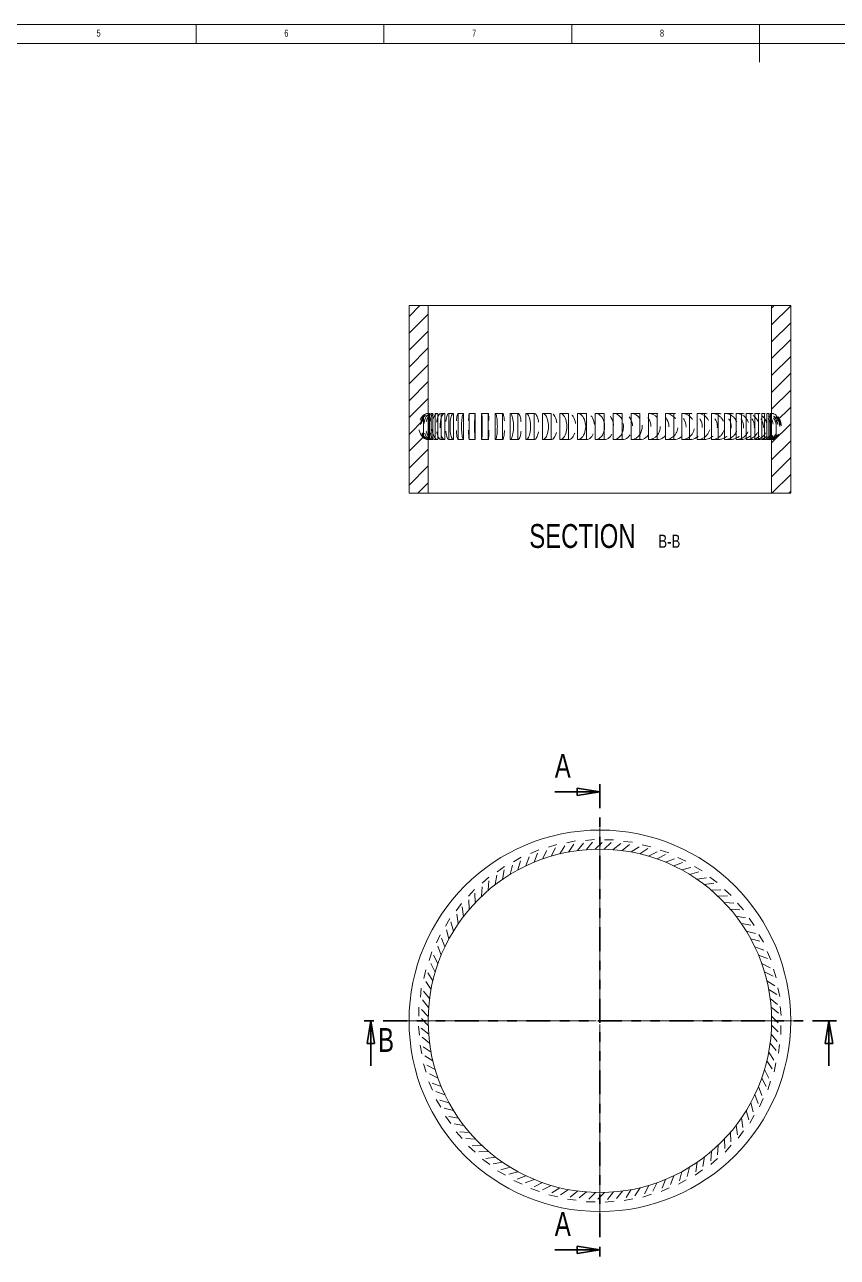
# Model space of a CAD drawing. Header units: inches. Extents: x 0.2 to 32.9, y 0.2 to 23.2.
# Drawn here: x 8.85 to 17.37, y 10.26 to 23.19 of the extents above; entities that cross this region are included whole.
import ezdxf

# ---------------------------------------------------------------- set-up
doc = ezdxf.new("R2010")
doc.units = ezdxf.units.IN
doc.header["$MEASUREMENT"] = 0
doc.linetypes.add('HIDDEN', pattern=[0.075, 0.05, -0.025])
doc.linetypes.add('PHANTOM', pattern=[0.5, 0.25, -0.05, 0.05, -0.05, 0.05, -0.05])
doc.styles.add('SLDTEXTSTYLE0', font='TXT', dxfattribs={"width": 0.75})

# ---------------------------------------------------------------- blocks, each defined once
blk = doc.blocks.new('SW_CENTERMARKSYMBOL_0')
at = {"color": 0, "linetype": 'Continuous', "lineweight": 0}
for p, q in [((0, 0.039), (0, 2.02)), ((-0.039, 0), (-2.02, 0)), ((0, 0), (-0.02, 0)), ((0, 0), (0, 0.02)), ((0, 0), (0, -0.02)), ((0, 0), (0.02, 0)), ((0.039, 0), (2.02, 0)), ((0, -0.039), (0, -2.02))]:
    blk.add_line(p, q, dxfattribs=at)
blk = doc.blocks.new('_CLOSED')
at = {"color": 0, "linetype": 'ByBlock', "lineweight": -2}
for p, q in [((-1, 0.166667), (0, 0)), ((-1, 0.166667), (-1, -0.166667)), ((0, 0), (-1, -0.166667)), ((0, 0), (-1, 0))]:
    blk.add_line(p, q, dxfattribs=at)
blk = doc.blocks.new('SW_NOTE_3')
at = {"color": 0, "linetype": 'Continuous', "lineweight": 0, "attachment_point": 2, "style": 'SLDTEXTSTYLE0'}
for s, insert, char_height in [('SECTION', (0.684, 0.322), 0.25), ('B-B', (1.595, 0.211), 0.1378)]:
    blk.add_mtext(s, dxfattribs=dict(at, insert=insert, char_height=char_height))

msp = doc.modelspace()

# ---------------------------------------------------------------- hatches: boundary and pattern name
at = {"linetype": 'Continuous', "lineweight": 0}
h = msp.add_hatch(dxfattribs=at)
h.set_pattern_fill('ANSI31', style=0)
edge = h.paths.add_edge_path(flags=0)
edge.add_line((13.082075, 20.243632), (12.882075, 20.243632))
edge.add_line((12.882075, 20.243632), (12.882075, 18.275632))
edge.add_line((12.882075, 18.275632), (13.082075, 18.275632))
edge.add_line((13.082075, 18.275632), (13.082075, 18.838832))
edge.add_spline(control_points=[(13.082075, 18.838832), (13.074114, 18.838832), (13.066052, 18.840277), (13.058547, 18.842934), (13.050052, 18.845942), (13.042032, 18.850559), (13.034951, 18.856134)], knot_values=[0.000308694, 0.000308694, 0.000308694, 0.000308694, 0.003341247, 0.003341247, 0.003341247, 0.006765353, 0.006765353, 0.006765353, 0.006765353], weights=[1, 1, 1, 1, 1, 1, 1], degree=3, periodic=0)
edge.add_line((13.034951, 18.856134), (13.034951, 19.095531))
edge.add_spline(control_points=[(13.034951, 19.095531), (13.036306, 19.096598), (13.037691, 19.097628), (13.039104, 19.098617), (13.045679, 19.103219), (13.052975, 19.106975), (13.060616, 19.109429), (13.067512, 19.111644), (13.074833, 19.112832), (13.082075, 19.112832)], knot_values=[0, 0, 0, 0, 0.000657079, 0.000657079, 0.000657079, 0.003746039, 0.003746039, 0.003746039, 0.006540533, 0.006540533, 0.006540533, 0.006540533], weights=[1, 1, 1, 1, 1, 1, 1, 1, 1, 1], degree=3, periodic=0)
edge.add_line((13.082075, 19.112832), (13.082075, 20.243632))
h = msp.add_hatch(dxfattribs=at)
h.set_pattern_fill('ANSI31', style=0)
edge = h.paths.add_edge_path(flags=0)
edge.add_line((16.882075, 20.243632), (16.682075, 20.243632))
edge.add_line((16.682075, 20.243632), (16.682075, 19.112832))
edge.add_spline(control_points=[(16.682075, 19.112832), (16.690035, 19.112832), (16.698098, 19.111388), (16.705602, 19.108731), (16.714098, 19.105723), (16.722117, 19.101106), (16.729198, 19.095531)], knot_values=[0.000308694, 0.000308694, 0.000308694, 0.000308694, 0.003341247, 0.003341247, 0.003341247, 0.006765353, 0.006765353, 0.006765353, 0.006765353], weights=[1, 1, 1, 1, 1, 1, 1], degree=3, periodic=0)
edge.add_line((16.729198, 19.095531), (16.729198, 18.856134))
edge.add_spline(control_points=[(16.729198, 18.856134), (16.727843, 18.855067), (16.726459, 18.854037), (16.725046, 18.853048), (16.718471, 18.848446), (16.711174, 18.84469), (16.703533, 18.842236), (16.696638, 18.840021), (16.689317, 18.838832), (16.682075, 18.838832)], knot_values=[0, 0, 0, 0, 0.000657079, 0.000657079, 0.000657079, 0.003746039, 0.003746039, 0.003746039, 0.006540533, 0.006540533, 0.006540533, 0.006540533], weights=[1, 1, 1, 1, 1, 1, 1, 1, 1, 1], degree=3, periodic=0)
edge.add_line((16.682075, 18.838832), (16.682075, 18.275632))
edge.add_line((16.682075, 18.275632), (16.882075, 18.275632))
edge.add_line((16.882075, 18.275632), (16.882075, 20.243632))

# ---------------------------------------------------------------- linework, layer by layer
at = {"color": 7, "linetype": 'Continuous', "lineweight": 0}
for p, q in [((32.913386, 23.188976), (0.19685, 23.188976)), ((10.649606, 22.992126), (10.649606, 23.188976)), ((12.61811, 23.188976), (12.61811, 22.992126)), ((14.586614, 22.992126), (14.586614, 23.188976)), ((16.555118, 23.188976), (16.555118, 22.795276)), ((32.716535, 22.992126), (0.393701, 22.992126))]:
    msp.add_line(p, q, dxfattribs=at)
at = {"color": 7, "linetype": 'Continuous', "lineweight": 15}
for p, q in [((12.882075, 20.243632), (12.882075, 18.275632)), ((12.882075, 20.243632), (13.082075, 20.243632)), ((13.082075, 20.243632), (13.082075, 19.112832)), ((16.682075, 20.243632), (13.082075, 20.243632)), ((16.682075, 19.112832), (16.682075, 20.243632)), ((16.682075, 20.243632), (16.882075, 20.243632)), ((16.882075, 18.275632), (16.882075, 20.243632)), ((13.034951, 19.095531), (13.034951, 18.856134)), ((13.082676, 18.838835), (13.082676, 19.11283)), ((13.087573, 18.838835), (13.087573, 19.11283)), ((13.087573, 19.112035), (13.097396, 19.11283)), ((13.097396, 18.838835), (13.097396, 19.11283)), ((13.112099, 18.838835), (13.112099, 19.11283)), ((13.13167, 18.838835), (13.13167, 19.11283)), ((13.156018, 18.838835), (13.156018, 19.11283)), ((13.185121, 18.838835), (13.185121, 19.11283)), ((13.218847, 18.838835), (13.218847, 19.11283)), ((13.257165, 18.838835), (13.257165, 19.11283)), ((13.299899, 18.838835), (13.299899, 19.11283)), ((13.347011, 18.838835), (13.347011, 19.11283)), ((13.398286, 18.838835), (13.398286, 19.11283)), ((13.453676, 18.838835), (13.453676, 19.11283)), ((13.512929, 18.838835), (13.512929, 19.11283)), ((13.57599, 18.838835), (13.57599, 19.11283)), ((13.642573, 18.838835), (13.642573, 19.11283)), ((13.712615, 18.838835), (13.712615, 19.11283)), ((13.785797, 18.838835), (13.785797, 19.11283)), ((13.862052, 18.838835), (13.862052, 19.11283)), ((13.941032, 18.838835), (13.941032, 19.11283)), ((14.022665, 18.838835), (14.022665, 19.11283)), ((14.106578, 18.838835), (14.106578, 19.11283)), ((14.192694, 18.838835), (14.192694, 19.11283)), ((14.28062, 18.838835), (14.28062, 19.11283)), ((14.370275, 18.838835), (14.370275, 19.11283)), ((14.461252, 18.838835), (14.461252, 19.11283)), ((14.553465, 18.838835), (14.553465, 19.11283)), ((14.646494, 18.838835), (14.646494, 19.11283)), ((14.740254, 18.838835), (14.740254, 19.11283)), ((14.834317, 18.838835), (14.834317, 19.11283)), ((14.928597, 18.838835), (14.928597, 19.11283)), ((15.022664, 18.838835), (15.022664, 19.11283)), ((15.116431, 18.838835), (15.116431, 19.11283)), ((15.20947, 18.838835), (15.20947, 19.11283)), ((15.301697, 18.838835), (15.301697, 19.11283)), ((15.392689, 18.838835), (15.392689, 19.11283)), ((15.482365, 18.838835), (15.482365, 19.11283)), ((15.570314, 18.838835), (15.570314, 19.11283)), ((15.656456, 18.838835), (15.656456, 19.11283)), ((15.740399, 18.838835), (15.740399, 19.11283)), ((15.822064, 18.838835), (15.822064, 19.11283)), ((15.901079, 18.838835), (15.901079, 19.11283)), ((15.977372, 18.838835), (15.977372, 19.11283)), ((16.050595, 18.838835), (16.050595, 19.11283)), ((16.12068, 18.838835), (16.12068, 19.11283)), ((16.187308, 18.838835), (16.187308, 19.11283)), ((16.250418, 18.838835), (16.250418, 19.11283)), ((16.309722, 18.838835), (16.309722, 19.11283)), ((16.365164, 18.838835), (16.365164, 19.11283)), ((16.416493, 18.838835), (16.416493, 19.11283)), ((16.463661, 18.838835), (16.463661, 19.11283)), ((16.506453, 18.838835), (16.506453, 19.11283)), ((16.54483, 18.838835), (16.54483, 19.11283)), ((16.578616, 18.838835), (16.578616, 19.11283)), ((16.607781, 18.838835), (16.607781, 19.11283)), ((16.632191, 18.838835), (16.632191, 19.11283)), ((16.651825, 18.838835), (16.651825, 19.11283)), ((16.666592, 18.838835), (16.666592, 19.11283)), ((16.676479, 19.112321), (16.666592, 19.11283)), ((16.676479, 18.838835), (16.676479, 19.11283)), ((16.681441, 18.838835), (16.681441, 19.11283)), ((16.729198, 18.856134), (16.729198, 19.095531)), ((13.082075, 18.838832), (13.082075, 18.275632)), ((13.097396, 18.838835), (13.087573, 18.83963)), ((16.666592, 18.838835), (16.676479, 18.839344)), ((16.682075, 18.275632), (16.682075, 18.838832)), ((12.882075, 18.275632), (13.082075, 18.275632)), ((16.682075, 18.275632), (13.082075, 18.275632)), ((16.682075, 18.275632), (16.882075, 18.275632))]:
    msp.add_line(p, q, dxfattribs=at)
at = {"color": 7, "linetype": 'Continuous', "lineweight": 30}
for p, q in [((14.409634, 15.146163), (14.882075, 15.146163)), ((12.480815, 12.272462), (12.480815, 12.744903)), ((17.283335, 12.272462), (17.283335, 12.744903)), ((14.409634, 10.343643), (14.882075, 10.343643))]:
    msp.add_line(p, q, dxfattribs=at)
at = {"color": 7, "linetype": 'PHANTOM', "lineweight": 30}
for p, q in [((14.882075, 15.224903), (14.882075, 10.264903)), ((17.362075, 12.744903), (12.402075, 12.744903))]:
    msp.add_line(p, q, dxfattribs=at)
at = {"color": 7, "linetype": 'HIDDEN', "lineweight": 0}
for p, q in [((14.461252, 14.495019), (14.536355, 14.610669)), ((14.627602, 14.630064), (14.535414, 14.610469)), ((14.553465, 14.514653), (14.628543, 14.630264)), ((14.646494, 14.52942), (14.733275, 14.636585)), ((14.826049, 14.646336), (14.732318, 14.636485)), ((14.740254, 14.539307), (14.827006, 14.646437)), ((14.834317, 14.544269), (14.931825, 14.641776)), ((14.928597, 14.544302), (15.026072, 14.641776)), ((15.025109, 14.641776), (14.930862, 14.641776)), ((15.022664, 14.539404), (15.129829, 14.626185)), ((15.116431, 14.529581), (15.223561, 14.616333)), ((15.222603, 14.616434), (15.128872, 14.626285)), ((14.106578, 14.369281), (14.155995, 14.498018)), ((14.241215, 14.535961), (14.155116, 14.497627)), ((14.192694, 14.407658), (14.242095, 14.536352)), ((14.28062, 14.441444), (14.343223, 14.56431)), ((14.431943, 14.593137), (14.342308, 14.564013)), ((14.370275, 14.470609), (14.432858, 14.593434)), ((15.20947, 14.514878), (15.32512, 14.589982)), ((15.301697, 14.495308), (15.417308, 14.570386)), ((15.416366, 14.570587), (15.324178, 14.590182)), ((15.392689, 14.47096), (15.515556, 14.533563)), ((15.482365, 14.441856), (15.605191, 14.504439)), ((15.604275, 14.504737), (15.514641, 14.533861)), ((13.882838, 14.36358), (13.80659, 14.308182)), ((13.862052, 14.227992), (13.883617, 14.364145)), ((13.941032, 14.279321), (13.976722, 14.412518)), ((14.05751, 14.459161), (13.975889, 14.412037)), ((14.022665, 14.326489), (14.058343, 14.459642)), ((15.570314, 14.40813), (15.699051, 14.457548)), ((15.656456, 14.369813), (15.785151, 14.419214)), ((15.784271, 14.419606), (15.698172, 14.457939)), ((15.740399, 14.327079), (15.873596, 14.362769)), ((15.954383, 14.316126), (15.872763, 14.36325)), ((13.719114, 14.250264), (13.649075, 14.1872)), ((13.712615, 14.113246), (13.719829, 14.250908)), ((13.785797, 14.17255), (13.807369, 14.308748)), ((15.822064, 14.279967), (15.955217, 14.315645)), ((15.901079, 14.228692), (16.037277, 14.250264)), ((16.112747, 14.195432), (16.036499, 14.250829)), ((13.568132, 14.120455), (13.505068, 14.050415)), ((13.57599, 13.983508), (13.568776, 14.12117)), ((13.642573, 14.050137), (13.64979, 14.187844)), ((15.977372, 14.173302), (16.113525, 14.194866)), ((16.050595, 14.114049), (16.188302, 14.121265)), ((16.257626, 14.058846), (16.187587, 14.121909)), ((13.431545, 13.975575), (13.376148, 13.899327)), ((13.453676, 13.8402), (13.432111, 13.976354)), ((13.512929, 13.913423), (13.505712, 14.05113)), ((16.12068, 14.050987), (16.258342, 14.058202)), ((16.187308, 13.984405), (16.325016, 13.977188)), ((16.387435, 13.907863), (16.324372, 13.977903)), ((13.398286, 13.763907), (13.376714, 13.900106)), ((16.250418, 13.914363), (16.38808, 13.907148)), ((16.309722, 13.84118), (16.44592, 13.819609)), ((13.310851, 13.817211), (13.263728, 13.735591)), ((13.299899, 13.603227), (13.264209, 13.736424)), ((13.347011, 13.684892), (13.311333, 13.818045)), ((16.365164, 13.764925), (16.501317, 13.743361)), ((16.500751, 13.74414), (16.445354, 13.820387)), ((13.207372, 13.6471), (13.169038, 13.561001)), ((13.257165, 13.519285), (13.207763, 13.647979)), ((16.416493, 13.685945), (16.54969, 13.650255)), ((16.463661, 13.604312), (16.596814, 13.568634)), ((16.596333, 13.569468), (16.549209, 13.651088)), ((13.122241, 13.467103), (13.093117, 13.377469)), ((13.185121, 13.345193), (13.122538, 13.468019)), ((13.218847, 13.433142), (13.169429, 13.56188)), ((16.506453, 13.5204), (16.63519, 13.470982)), ((16.673132, 13.385762), (16.634799, 13.471861)), ((13.156018, 13.255518), (13.093414, 13.378384)), ((16.54483, 13.434284), (16.673524, 13.384883)), ((16.578616, 13.346358), (16.701482, 13.283754)), ((13.056391, 13.279194), (13.036796, 13.187007)), ((13.112099, 13.072298), (13.036996, 13.187948)), ((13.13167, 13.164525), (13.056591, 13.280136)), ((16.607781, 13.256702), (16.730606, 13.194119)), ((16.730309, 13.195035), (16.701185, 13.284669)), ((13.010544, 13.085431), (13.000692, 12.991701)), ((13.097396, 12.979259), (13.010644, 13.086389)), ((16.632191, 13.165726), (16.747841, 13.090622)), ((16.651825, 13.073513), (16.767436, 12.998434)), ((16.767236, 12.999376), (16.747641, 13.091563)), ((13.087573, 12.885492), (13.000793, 12.992657)), ((16.666592, 12.980484), (16.773757, 12.893703)), ((13.082676, 12.791425), (12.985201, 12.8889)), ((12.985201, 12.887938), (12.985201, 12.79369)), ((16.676479, 12.886724), (16.783609, 12.799971)), ((16.783508, 12.800929), (16.773657, 12.89466)), ((13.08767, 12.603082), (12.980541, 12.689834)), ((12.980641, 12.688877), (12.990493, 12.595146)), ((13.082708, 12.697145), (12.985201, 12.794653)), ((16.681441, 12.79266), (16.778948, 12.695153)), ((16.681473, 12.69838), (16.778948, 12.600905)), ((16.778948, 12.601868), (16.778948, 12.696115)), ((13.097557, 12.509322), (12.990392, 12.596103)), ((16.676576, 12.604314), (16.763357, 12.497148)), ((13.112325, 12.416293), (12.996714, 12.491371)), ((12.996914, 12.49043), (13.016509, 12.398242)), ((16.65205, 12.417507), (16.727154, 12.301858)), ((16.666753, 12.510547), (16.753505, 12.403417)), ((16.753606, 12.404374), (16.763457, 12.498105)), ((13.131958, 12.32408), (13.016309, 12.399183)), ((13.156369, 12.233104), (13.033543, 12.295686)), ((13.03384, 12.294771), (13.062964, 12.205136)), ((16.63248, 12.325281), (16.707558, 12.20967)), ((16.707758, 12.210611), (16.727354, 12.302799)), ((13.185533, 12.143448), (13.062667, 12.206052)), ((16.608132, 12.234288), (16.670735, 12.111422)), ((13.21932, 12.055522), (13.090625, 12.104923)), ((13.091017, 12.104044), (13.129351, 12.017945)), ((16.545302, 12.056663), (16.59472, 11.927926)), ((16.579028, 12.144613), (16.641611, 12.021787)), ((16.641909, 12.022702), (16.671032, 12.112337)), ((13.257696, 11.969406), (13.128959, 12.018824)), ((13.300488, 11.885493), (13.167335, 11.921171)), ((13.167817, 11.920338), (13.21494, 11.838717)), ((16.506985, 11.970521), (16.556386, 11.841827)), ((16.556777, 11.842706), (16.595111, 11.928805)), ((13.347656, 11.80386), (13.214459, 11.839551)), ((16.417138, 11.804914), (16.452817, 11.671761)), ((16.46425, 11.886579), (16.499941, 11.753381)), ((13.398985, 11.72488), (13.262832, 11.746445)), ((13.263398, 11.745666), (13.318795, 11.669419)), ((13.454428, 11.648625), (13.318229, 11.670197)), ((16.310474, 11.649605), (16.332038, 11.513452)), ((16.365864, 11.725898), (16.387435, 11.5897)), ((16.453298, 11.672594), (16.500422, 11.754215)), ((13.513731, 11.575443), (13.37607, 11.582658)), ((13.376714, 11.581942), (13.439778, 11.511903)), ((13.576841, 11.505401), (13.439134, 11.512618)), ((16.188159, 11.506297), (16.195373, 11.368636)), ((16.25122, 11.576382), (16.258437, 11.438675)), ((16.332604, 11.514231), (16.388001, 11.590478)), ((13.643469, 11.438819), (13.505808, 11.431604)), ((13.506523, 11.43096), (13.576562, 11.367896)), ((13.713554, 11.375757), (13.575847, 11.36854)), ((16.051534, 11.376559), (16.04432, 11.238898)), ((16.121576, 11.439669), (16.11436, 11.301962)), ((16.196018, 11.369351), (16.259081, 11.43939)), ((13.786777, 11.316504), (13.650624, 11.294939)), ((13.651403, 11.294374), (13.72765, 11.238976)), ((13.86307, 11.261114), (13.726872, 11.239542)), ((15.902097, 11.261813), (15.880533, 11.12566)), ((15.978352, 11.317256), (15.956781, 11.181058)), ((16.045035, 11.239542), (16.115075, 11.302606)), ((13.942086, 11.209839), (13.808932, 11.174161)), ((13.809766, 11.173679), (13.891386, 11.126556)), ((14.023751, 11.162727), (13.890553, 11.127037)), ((14.107693, 11.119993), (13.978998, 11.070592)), ((15.657572, 11.120525), (15.608154, 10.991787)), ((15.741484, 11.163317), (15.705806, 11.030163)), ((15.823117, 11.210485), (15.787427, 11.077287)), ((15.881311, 11.126226), (15.957559, 11.181623)), ((13.979878, 11.0702), (14.065977, 11.031866)), ((14.193835, 11.081675), (14.065098, 11.032258)), ((14.281784, 11.047949), (14.158959, 10.985366)), ((14.37146, 11.018846), (14.248594, 10.956242)), ((14.462453, 10.994498), (14.346842, 10.919419)), ((15.302898, 10.994786), (15.227794, 10.879137)), ((15.393874, 11.019197), (15.331291, 10.896371)), ((15.48353, 11.048362), (15.420926, 10.925495)), ((15.571456, 11.082148), (15.522055, 10.953453)), ((15.522934, 10.953845), (15.609033, 10.992179)), ((15.70664, 11.030645), (15.78826, 11.077768)), ((14.159874, 10.985069), (14.249509, 10.955945)), ((14.347783, 10.919219), (14.439971, 10.899624)), ((14.554679, 10.974928), (14.43903, 10.899824)), ((14.647719, 10.960224), (14.540589, 10.873472)), ((14.541546, 10.873372), (14.635277, 10.86352)), ((14.741486, 10.950402), (14.63432, 10.863621)), ((14.835552, 10.945504), (14.738077, 10.848029)), ((14.929832, 10.945536), (14.832325, 10.848029)), ((15.023895, 10.950498), (14.937143, 10.843369)), ((15.117656, 10.960386), (15.030875, 10.85322)), ((15.210685, 10.975153), (15.135606, 10.859542)), ((15.136548, 10.859742), (15.228735, 10.879337)), ((15.332207, 10.896669), (15.421841, 10.925793)), ((14.73904, 10.848029), (14.833287, 10.848029)), ((14.938101, 10.843469), (15.031832, 10.853321))]:
    msp.add_line(p, q, dxfattribs=at)
at = {"color": 7, "linetype": 'HIDDEN', "lineweight": 0, "flags": 128}
for points in [[(13.034951, 18.856134), (13.022692, 18.86759), (13.011799, 18.881537), (13.002523, 18.897653), (12.995077, 18.915568), (12.989633, 18.934869), (12.986315, 18.955112), (12.985201, 18.975832), (12.986315, 18.996553), (12.989633, 19.016796), (12.995077, 19.036097), (13.002523, 19.054012), (13.011799, 19.070128), (13.022692, 19.084075), (13.034951, 19.095531)], [(13.087573, 18.838835), (13.075247, 18.840113), (13.063162, 18.844177), (13.051567, 18.850944), (13.040699, 18.860273), (13.030782, 18.871975), (13.022019, 18.885809), (13.01459, 18.901491), (13.008648, 18.918698), (13.004314, 18.937079), (13.001677, 18.956255), (13.000793, 18.975832), (13.001677, 18.99541), (13.004314, 19.014586), (13.008648, 19.032967), (13.01459, 19.050174), (13.022019, 19.065856), (13.030782, 19.07969), (13.040699, 19.091392), (13.051567, 19.100721), (13.063162, 19.107488), (13.075247, 19.111552), (13.087573, 19.11283)], [(13.087573, 18.83963), (13.085073, 18.840119), (13.072991, 18.844188), (13.0614, 18.850957), (13.050536, 18.860289), (13.040622, 18.871992), (13.031862, 18.885825), (13.024436, 18.901505), (13.018496, 18.91871), (13.014164, 18.937087), (13.011529, 18.956259), (13.010644, 18.975832), (13.011529, 18.995406), (13.014164, 19.014578), (13.018496, 19.032955), (13.024436, 19.05016), (13.031862, 19.06584), (13.040622, 19.079673), (13.050536, 19.091376), (13.0614, 19.100708), (13.072991, 19.107477), (13.085073, 19.111546), (13.087573, 19.112035)], [(13.112099, 18.838835), (13.101432, 18.840113), (13.090973, 18.844177), (13.080938, 18.850944), (13.071533, 18.860273), (13.06295, 18.871975), (13.055366, 18.885809), (13.048937, 18.901491), (13.043794, 18.918698), (13.040043, 18.937079), (13.037762, 18.956255), (13.036996, 18.975832), (13.037762, 18.99541), (13.040043, 19.014586), (13.043794, 19.032967), (13.048937, 19.050174), (13.055366, 19.065856), (13.06295, 19.07969), (13.071533, 19.091392), (13.080938, 19.100721), (13.090973, 19.107488), (13.101432, 19.111552), (13.112099, 19.11283)], [(13.112099, 18.8434), (13.110549, 18.844188), (13.100517, 18.850957), (13.091115, 18.860289), (13.082535, 18.871992), (13.074954, 18.885825), (13.068527, 18.901505), (13.063386, 18.91871), (13.059637, 18.937087), (13.057357, 18.956259), (13.056591, 18.975832), (13.057357, 18.995406), (13.059637, 19.014578), (13.063386, 19.032955), (13.068527, 19.05016), (13.074954, 19.06584), (13.082535, 19.079673), (13.091115, 19.091376), (13.100517, 19.100708), (13.110549, 19.107477), (13.112099, 19.108265)], [(13.156018, 18.838835), (13.147126, 18.840113), (13.138408, 18.844177), (13.130043, 18.850944), (13.122203, 18.860273), (13.115049, 18.871975), (13.108727, 18.885809), (13.103368, 18.901491), (13.099081, 18.918698), (13.095954, 18.937079), (13.094053, 18.956255), (13.093414, 18.975832), (13.094053, 18.99541), (13.095954, 19.014586), (13.099081, 19.032967), (13.103368, 19.050174), (13.108727, 19.065856), (13.115049, 19.07969), (13.122203, 19.091392), (13.130043, 19.100721), (13.138408, 19.107488), (13.147126, 19.111552), (13.156018, 19.11283)], [(13.156018, 18.85431), (13.151316, 18.860289), (13.144164, 18.871992), (13.137845, 18.885825), (13.132488, 18.901505), (13.128203, 18.91871), (13.125078, 18.937087), (13.123176, 18.956259), (13.122538, 18.975832), (13.123176, 18.995406), (13.125078, 19.014578), (13.128203, 19.032955), (13.132488, 19.05016), (13.137845, 19.06584), (13.144164, 19.079673), (13.151316, 19.091376), (13.156018, 19.097355)], [(13.218847, 18.838835), (13.211828, 18.840113), (13.204946, 18.844177), (13.198343, 18.850944), (13.192155, 18.860273), (13.186507, 18.871975), (13.181517, 18.885809), (13.177287, 18.901491), (13.173903, 18.918698), (13.171435, 18.937079), (13.169933, 18.956255), (13.169429, 18.975832), (13.169933, 18.99541), (13.171435, 19.014586), (13.173903, 19.032967), (13.177287, 19.050174), (13.181517, 19.065856), (13.186507, 19.07969), (13.192155, 19.091392), (13.198343, 19.100721), (13.204946, 19.107488), (13.211828, 19.111552), (13.218847, 19.11283)], [(13.299899, 18.838835), (13.29483, 18.840113), (13.28986, 18.844177), (13.285091, 18.850944), (13.280621, 18.860273), (13.276543, 18.871975), (13.272939, 18.885809), (13.269883, 18.901491), (13.267439, 18.918698), (13.265657, 18.937079), (13.264573, 18.956255), (13.264209, 18.975832), (13.264573, 18.99541), (13.265657, 19.014586), (13.267439, 19.032967), (13.269883, 19.050174), (13.272939, 19.065856), (13.276543, 19.07969), (13.280621, 19.091392), (13.285091, 19.100721), (13.28986, 19.107488), (13.29483, 19.111552), (13.299899, 19.11283)], [(13.398286, 18.838835), (13.395222, 18.840113), (13.392218, 18.844177), (13.389335, 18.850944), (13.386634, 18.860273), (13.384169, 18.871975), (13.38199, 18.885809), (13.380144, 18.901491), (13.378667, 18.918698), (13.377589, 18.937079), (13.376934, 18.956255), (13.376714, 18.975832), (13.376934, 18.99541), (13.377589, 19.014586), (13.378667, 19.032967), (13.380144, 19.050174), (13.38199, 19.065856), (13.384169, 19.07969), (13.386634, 19.091392), (13.389335, 19.100721), (13.392218, 19.107488), (13.395222, 19.111552), (13.398286, 19.11283)], [(13.512929, 18.838835), (13.511904, 18.840113), (13.510899, 18.844177), (13.509935, 18.850944), (13.509031, 18.860273), (13.508206, 18.871975), (13.507477, 18.885809), (13.506859, 18.901491), (13.506365, 18.918698), (13.506005, 18.937079), (13.505786, 18.956255), (13.505712, 18.975832), (13.505786, 18.99541), (13.506005, 19.014586), (13.506365, 19.032967), (13.506859, 19.050174), (13.507477, 19.065856), (13.508206, 19.07969), (13.509031, 19.091392), (13.509935, 19.100721), (13.510899, 19.107488), (13.511904, 19.111552), (13.512929, 19.11283)], [(13.712615, 18.838835), (13.71364, 18.840119), (13.714644, 18.844188), (13.715608, 18.850957), (13.716512, 18.860289), (13.717336, 18.871992), (13.718065, 18.885825), (13.718682, 18.901505), (13.719176, 18.91871), (13.719537, 18.937087), (13.719756, 18.956259), (13.719829, 18.975832), (13.719756, 18.995406), (13.719537, 19.014578), (13.719176, 19.032955), (13.718682, 19.05016), (13.718065, 19.06584), (13.717336, 19.079673), (13.716512, 19.091376), (13.715608, 19.100708), (13.714644, 19.107477), (13.71364, 19.111546), (13.712615, 19.11283)], [(13.862052, 18.838835), (13.865115, 18.840119), (13.868119, 18.844188), (13.871, 18.850957), (13.873701, 18.860289), (13.876165, 18.871992), (13.878342, 18.885825), (13.880188, 18.901505), (13.881665, 18.91871), (13.882742, 18.937087), (13.883397, 18.956259), (13.883617, 18.975832), (13.883397, 18.995406), (13.882742, 19.014578), (13.881665, 19.032955), (13.880188, 19.05016), (13.878342, 19.06584), (13.876165, 19.079673), (13.873701, 19.091376), (13.871, 19.100708), (13.868119, 19.107477), (13.865115, 19.111546), (13.862052, 19.11283)], [(14.022665, 18.838835), (14.027733, 18.840119), (14.032702, 18.844188), (14.037469, 18.850957), (14.041937, 18.860289), (14.046014, 18.871992), (14.049617, 18.885825), (14.052671, 18.901505), (14.055114, 18.91871), (14.056896, 18.937087), (14.05798, 18.956259), (14.058343, 18.975832), (14.05798, 18.995406), (14.056896, 19.014578), (14.055114, 19.032955), (14.052671, 19.05016), (14.049617, 19.06584), (14.046014, 19.079673), (14.041937, 19.091376), (14.037469, 19.100708), (14.032702, 19.107477), (14.027733, 19.111546), (14.022665, 19.11283)], [(14.192694, 18.838835), (14.199711, 18.840119), (14.206591, 18.844188), (14.213192, 18.850957), (14.219379, 18.860289), (14.225024, 18.871992), (14.230012, 18.885825), (14.234241, 18.901505), (14.237624, 18.91871), (14.24009, 18.937087), (14.241591, 18.956259), (14.242095, 18.975832), (14.241591, 18.995406), (14.24009, 19.014578), (14.237624, 19.032955), (14.234241, 19.05016), (14.230012, 19.06584), (14.225024, 19.079673), (14.219379, 19.091376), (14.213192, 19.100708), (14.206591, 19.107477), (14.199711, 19.111546), (14.192694, 19.11283)], [(14.370275, 18.838835), (14.379165, 18.840119), (14.387881, 18.844188), (14.396243, 18.850957), (14.404081, 18.860289), (14.411232, 18.871992), (14.417552, 18.885825), (14.422909, 18.901505), (14.427194, 18.91871), (14.430319, 18.937087), (14.43222, 18.956259), (14.432858, 18.975832), (14.43222, 18.995406), (14.430319, 19.014578), (14.427194, 19.032955), (14.422909, 19.05016), (14.417552, 19.06584), (14.411232, 19.079673), (14.404081, 19.091376), (14.396243, 19.100708), (14.387881, 19.107477), (14.379165, 19.111546), (14.370275, 19.11283)], [(14.553465, 18.838835), (14.56413, 18.840119), (14.574585, 18.844188), (14.584617, 18.850957), (14.59402, 18.860289), (14.602599, 18.871992), (14.61018, 18.885825), (14.616607, 18.901505), (14.621748, 18.91871), (14.625497, 18.937087), (14.627778, 18.956259), (14.628543, 18.975832), (14.627778, 18.995406), (14.625497, 19.014578), (14.621748, 19.032955), (14.616607, 19.05016), (14.61018, 19.06584), (14.602599, 19.079673), (14.59402, 19.091376), (14.584617, 19.100708), (14.574585, 19.107477), (14.56413, 19.111546), (14.553465, 19.11283)], [(14.740254, 18.838835), (14.752577, 18.840119), (14.764659, 18.844188), (14.77625, 18.850957), (14.787115, 18.860289), (14.797028, 18.871992), (14.805788, 18.885825), (14.813214, 18.901505), (14.819154, 18.91871), (14.823486, 18.937087), (14.826121, 18.956259), (14.827006, 18.975832), (14.826121, 18.995406), (14.823486, 19.014578), (14.819154, 19.032955), (14.813214, 19.05016), (14.805788, 19.06584), (14.797028, 19.079673), (14.787115, 19.091376), (14.77625, 19.100708), (14.764659, 19.107477), (14.752577, 19.111546), (14.740254, 19.11283)], [(14.928597, 18.838835), (14.942444, 18.840119), (14.956019, 18.844188), (14.969043, 18.850957), (14.98125, 18.860289), (14.992389, 18.871992), (15.002231, 18.885825), (15.010575, 18.901505), (15.01725, 18.91871), (15.022117, 18.937087), (15.025078, 18.956259), (15.026072, 18.975832), (15.025078, 18.995406), (15.022117, 19.014578), (15.01725, 19.032955), (15.010575, 19.05016), (15.002231, 19.06584), (14.992389, 19.079673), (14.98125, 19.091376), (14.969043, 19.100708), (14.956019, 19.107477), (14.942444, 19.111546), (14.928597, 19.11283)], [(15.116431, 18.838835), (15.131649, 18.840119), (15.146568, 18.844188), (15.160883, 18.850957), (15.174299, 18.860289), (15.186541, 18.871992), (15.197358, 18.885825), (15.206529, 18.901505), (15.213864, 18.91871), (15.219214, 18.937087), (15.222468, 18.956259), (15.223561, 18.975832), (15.222468, 18.995406), (15.219214, 19.014578), (15.213864, 19.032955), (15.206529, 19.05016), (15.197358, 19.06584), (15.186541, 19.079673), (15.174299, 19.091376), (15.160883, 19.100708), (15.146568, 19.107477), (15.131649, 19.111546), (15.116431, 19.11283)], [(15.301697, 18.838835), (15.318119, 18.840119), (15.33422, 18.844188), (15.349668, 18.850957), (15.364146, 18.860289), (15.377357, 18.871992), (15.389031, 18.885825), (15.398928, 18.901505), (15.406844, 18.91871), (15.412617, 18.937087), (15.416129, 18.956259), (15.417308, 18.975832), (15.416129, 18.995406), (15.412617, 19.014578), (15.406844, 19.032955), (15.398928, 19.05016), (15.389031, 19.06584), (15.377357, 19.079673), (15.364146, 19.091376), (15.349668, 19.100708), (15.33422, 19.107477), (15.318119, 19.111546), (15.301697, 19.11283)], [(15.482365, 18.838835), (15.499813, 18.840119), (15.516918, 18.844188), (15.53333, 18.850957), (15.548711, 18.860289), (15.562747, 18.871992), (15.57515, 18.885825), (15.585664, 18.901505), (15.594074, 18.91871), (15.600207, 18.937087), (15.603938, 18.956259), (15.605191, 18.975832), (15.603938, 18.995406), (15.600207, 19.014578), (15.594074, 19.032955), (15.585664, 19.05016), (15.57515, 19.06584), (15.562747, 19.079673), (15.548711, 19.091376), (15.53333, 19.100708), (15.516918, 19.107477), (15.499813, 19.111546), (15.482365, 19.11283)], [(15.656456, 18.838835), (15.674738, 18.840119), (15.69266, 18.844188), (15.709856, 18.850957), (15.725973, 18.860289), (15.74068, 18.871992), (15.753674, 18.885825), (15.764691, 18.901505), (15.773503, 18.91871), (15.779929, 18.937087), (15.783839, 18.956259), (15.785151, 18.975832), (15.783839, 18.995406), (15.779929, 19.014578), (15.773503, 19.032955), (15.764691, 19.05016), (15.753674, 19.06584), (15.74068, 19.079673), (15.725973, 19.091376), (15.709856, 19.100708), (15.69266, 19.107477), (15.674738, 19.111546), (15.656456, 19.11283)], [(15.822064, 18.838835), (15.840978, 18.840119), (15.859522, 18.844188), (15.877314, 18.850957), (15.893989, 18.860289), (15.909205, 18.871992), (15.92265, 18.885825), (15.934048, 18.901505), (15.943165, 18.91871), (15.949814, 18.937087), (15.953859, 18.956259), (15.955217, 18.975832), (15.953859, 18.995406), (15.949814, 19.014578), (15.943165, 19.032955), (15.934048, 19.05016), (15.92265, 19.06584), (15.909205, 19.079673), (15.893989, 19.091376), (15.877314, 19.100708), (15.859522, 19.107477), (15.840978, 19.111546), (15.822064, 19.11283)], [(16.463661, 18.838835), (16.482576, 18.840119), (16.501119, 18.844188), (16.518911, 18.850957), (16.535586, 18.860289), (16.550802, 18.871992), (16.564247, 18.885825), (16.575645, 18.901505), (16.584762, 18.91871), (16.591412, 18.937087), (16.595457, 18.956259), (16.596814, 18.975832), (16.595457, 18.995406), (16.591412, 19.014578), (16.584762, 19.032955), (16.575645, 19.05016), (16.564247, 19.06584), (16.550802, 19.079673), (16.535586, 19.091376), (16.518911, 19.100708), (16.501119, 19.107477), (16.482576, 19.111546), (16.463661, 19.11283)], [(16.54483, 18.838835), (16.563111, 18.840119), (16.581034, 18.844188), (16.59823, 18.850957), (16.614346, 18.860289), (16.629053, 18.871992), (16.642048, 18.885825), (16.653064, 18.901505), (16.661876, 18.91871), (16.668302, 18.937087), (16.672212, 18.956259), (16.673524, 18.975832), (16.672212, 18.995406), (16.668302, 19.014578), (16.661876, 19.032955), (16.653064, 19.05016), (16.642048, 19.06584), (16.629053, 19.079673), (16.614346, 19.091376), (16.59823, 19.100708), (16.581034, 19.107477), (16.563111, 19.111546), (16.54483, 19.11283)], [(16.54483, 18.844867), (16.559867, 18.850944), (16.575989, 18.860273), (16.590701, 18.871975), (16.603701, 18.885809), (16.614722, 18.901491), (16.623537, 18.918698), (16.629966, 18.937079), (16.633877, 18.956255), (16.63519, 18.975832), (16.633877, 18.99541), (16.629966, 19.014586), (16.623537, 19.032967), (16.614722, 19.050174), (16.603701, 19.065856), (16.590701, 19.07969), (16.575989, 19.091392), (16.559867, 19.100721), (16.54483, 19.106798)], [(16.607781, 18.838835), (16.625228, 18.840119), (16.642334, 18.844188), (16.658746, 18.850957), (16.674127, 18.860289), (16.688163, 18.871992), (16.700565, 18.885825), (16.711079, 18.901505), (16.719489, 18.91871), (16.725623, 18.937087), (16.729354, 18.956259), (16.730606, 18.975832), (16.729354, 18.995406), (16.725623, 19.014578), (16.719489, 19.032955), (16.711079, 19.05016), (16.700565, 19.06584), (16.688163, 19.079673), (16.674127, 19.091376), (16.658746, 19.100708), (16.642334, 19.107477), (16.625228, 19.111546), (16.607781, 19.11283)], [(16.607781, 18.842583), (16.613178, 18.844177), (16.629594, 18.850944), (16.644981, 18.860273), (16.659022, 18.871975), (16.671429, 18.885809), (16.681947, 18.901491), (16.690361, 18.918698), (16.696497, 18.937079), (16.700229, 18.956255), (16.701482, 18.975832), (16.700229, 18.99541), (16.696497, 19.014586), (16.690361, 19.032967), (16.681947, 19.050174), (16.671429, 19.065856), (16.659022, 19.07969), (16.644981, 19.091392), (16.629594, 19.100721), (16.613178, 19.107488), (16.607781, 19.109082)], [(16.651825, 18.838835), (16.668248, 18.840119), (16.684348, 18.844188), (16.699796, 18.850957), (16.714274, 18.860289), (16.727486, 18.871992), (16.739159, 18.885825), (16.749056, 18.901505), (16.756972, 18.91871), (16.762745, 18.937087), (16.766257, 18.956259), (16.767436, 18.975832), (16.766257, 18.995406), (16.762745, 19.014578), (16.756972, 19.032955), (16.749056, 19.05016), (16.739159, 19.06584), (16.727486, 19.079673), (16.714274, 19.091376), (16.699796, 19.100708), (16.684348, 19.107477), (16.668248, 19.111546), (16.651825, 19.11283)], [(16.651825, 18.840695), (16.664723, 18.844177), (16.680175, 18.850944), (16.694658, 18.860273), (16.707875, 18.871975), (16.719553, 18.885809), (16.729453, 18.901491), (16.737372, 18.918698), (16.743148, 18.937079), (16.746661, 18.956255), (16.747841, 18.975832), (16.746661, 18.99541), (16.743148, 19.014586), (16.737372, 19.032967), (16.729453, 19.050174), (16.719553, 19.065856), (16.707875, 19.07969), (16.694658, 19.091392), (16.680175, 19.100721), (16.664723, 19.107488), (16.651825, 19.11097)], [(16.676479, 18.838835), (16.691697, 18.840119), (16.706616, 18.844188), (16.720931, 18.850957), (16.734347, 18.860289), (16.746589, 18.871992), (16.757407, 18.885825), (16.766577, 18.901505), (16.773912, 18.91871), (16.779262, 18.937087), (16.782517, 18.956259), (16.783609, 18.975832), (16.782517, 18.995406), (16.779262, 19.014578), (16.773912, 19.032955), (16.766577, 19.05016), (16.757407, 19.06584), (16.746589, 19.079673), (16.734347, 19.091376), (16.720931, 19.100708), (16.706616, 19.107477), (16.691697, 19.111546), (16.676479, 19.11283)], [(16.676479, 18.839344), (16.681814, 18.840113), (16.696737, 18.844177), (16.711056, 18.850944), (16.724476, 18.860273), (16.736723, 18.871975), (16.747545, 18.885809), (16.756719, 18.901491), (16.764057, 18.918698), (16.769409, 18.937079), (16.772665, 18.956255), (16.773757, 18.975832), (16.772665, 18.99541), (16.769409, 19.014586), (16.764057, 19.032967), (16.756719, 19.050174), (16.747545, 19.065856), (16.736723, 19.07969), (16.724476, 19.091392), (16.711056, 19.100721), (16.696737, 19.107488), (16.681814, 19.111552), (16.676479, 19.112321)]]:
    msp.add_lwpolyline(points, dxfattribs=at)
at = {"color": 7, "linetype": 'Continuous', "lineweight": 15, "flags": 128}
for points in [[(13.112099, 19.108265), (13.121005, 19.111546), (13.13167, 19.11283)], [(13.218847, 19.062537), (13.219846, 19.06584), (13.224834, 19.079673), (13.23048, 19.091376), (13.236666, 19.100708), (13.243267, 19.107477), (13.250147, 19.111546), (13.257165, 19.11283)], [(13.347011, 18.838835), (13.341943, 18.840119), (13.336974, 18.844188), (13.332207, 18.850957), (13.327739, 18.860289), (13.323662, 18.871992), (13.320059, 18.885825), (13.317005, 18.901505), (13.314562, 18.91871), (13.31278, 18.937087), (13.311696, 18.956259), (13.311333, 18.975832), (13.311696, 18.995406), (13.31278, 19.014578), (13.314562, 19.032955), (13.317005, 19.05016), (13.320059, 19.06584), (13.323662, 19.079673), (13.327739, 19.091376), (13.332207, 19.100708), (13.336974, 19.107477), (13.341943, 19.111546), (13.347011, 19.11283)], [(13.453676, 18.838835), (13.450613, 18.840119), (13.447609, 18.844188), (13.444728, 18.850957), (13.442027, 18.860289), (13.439563, 18.871992), (13.437386, 18.885825), (13.43554, 18.901505), (13.434063, 18.91871), (13.432986, 18.937087), (13.432331, 18.956259), (13.432111, 18.975832), (13.432331, 18.995406), (13.432986, 19.014578), (13.434063, 19.032955), (13.43554, 19.05016), (13.437386, 19.06584), (13.439563, 19.079673), (13.442027, 19.091376), (13.444728, 19.100708), (13.447609, 19.107477), (13.450613, 19.111546), (13.453676, 19.11283)], [(13.57599, 18.838835), (13.574966, 18.840119), (13.573961, 18.844188), (13.572997, 18.850957), (13.572093, 18.860289), (13.571269, 18.871992), (13.570541, 18.885825), (13.569923, 18.901505), (13.569429, 18.91871), (13.569069, 18.937087), (13.56885, 18.956259), (13.568776, 18.975832), (13.56885, 18.995406), (13.569069, 19.014578), (13.569429, 19.032955), (13.569923, 19.05016), (13.570541, 19.06584), (13.571269, 19.079673), (13.572093, 19.091376), (13.572997, 19.100708), (13.573961, 19.107477), (13.574966, 19.111546), (13.57599, 19.11283)], [(13.642573, 18.838835), (13.643598, 18.840113), (13.644603, 18.844177), (13.645567, 18.850944), (13.646471, 18.860273), (13.647296, 18.871975), (13.648025, 18.885809), (13.648642, 18.901491), (13.649137, 18.918698), (13.649497, 18.937079), (13.649716, 18.956255), (13.64979, 18.975832), (13.649716, 18.99541), (13.649497, 19.014586), (13.649137, 19.032967), (13.648642, 19.050174), (13.648025, 19.065856), (13.647296, 19.07969), (13.646471, 19.091392), (13.645567, 19.100721), (13.644603, 19.107488), (13.643598, 19.111552), (13.642573, 19.11283)], [(13.785797, 18.838835), (13.788861, 18.840113), (13.791865, 18.844177), (13.794747, 18.850944), (13.797449, 18.860273), (13.799914, 18.871975), (13.802092, 18.885809), (13.803939, 18.901491), (13.805416, 18.918698), (13.806493, 18.937079), (13.807149, 18.956255), (13.807369, 18.975832), (13.807149, 18.99541), (13.806493, 19.014586), (13.805416, 19.032967), (13.803939, 19.050174), (13.802092, 19.065856), (13.799914, 19.07969), (13.797449, 19.091392), (13.794747, 19.100721), (13.791865, 19.107488), (13.788861, 19.111552), (13.785797, 19.11283)], [(13.941032, 18.838835), (13.946102, 18.840113), (13.951072, 18.844177), (13.955841, 18.850944), (13.96031, 18.860273), (13.964389, 18.871975), (13.967993, 18.885809), (13.971048, 18.901491), (13.973492, 18.918698), (13.975274, 18.937079), (13.976359, 18.956255), (13.976722, 18.975832), (13.976359, 18.99541), (13.975274, 19.014586), (13.973492, 19.032967), (13.971048, 19.050174), (13.967993, 19.065856), (13.964389, 19.07969), (13.96031, 19.091392), (13.955841, 19.100721), (13.951072, 19.107488), (13.946102, 19.111552), (13.941032, 19.11283)], [(14.106578, 18.838835), (14.113597, 18.840113), (14.120479, 18.844177), (14.127082, 18.850944), (14.13327, 18.860273), (14.138918, 18.871975), (14.143908, 18.885809), (14.148138, 18.901491), (14.151522, 18.918698), (14.15399, 18.937079), (14.155492, 18.956255), (14.155995, 18.975832), (14.155492, 18.99541), (14.15399, 19.014586), (14.151522, 19.032967), (14.148138, 19.050174), (14.143908, 19.065856), (14.138918, 19.07969), (14.13327, 19.091392), (14.127082, 19.100721), (14.120479, 19.107488), (14.113597, 19.111552), (14.106578, 19.11283)], [(14.28062, 18.838835), (14.289512, 18.840113), (14.29823, 18.844177), (14.306595, 18.850944), (14.314435, 18.860273), (14.321589, 18.871975), (14.327911, 18.885809), (14.33327, 18.901491), (14.337557, 18.918698), (14.340683, 18.937079), (14.342585, 18.956255), (14.343223, 18.975832), (14.342585, 18.99541), (14.340683, 19.014586), (14.337557, 19.032967), (14.33327, 19.050174), (14.327911, 19.065856), (14.321589, 19.07969), (14.314435, 19.091392), (14.306595, 19.100721), (14.29823, 19.107488), (14.289512, 19.111552), (14.28062, 19.11283)], [(14.461252, 18.838835), (14.471919, 18.840113), (14.482378, 18.844177), (14.492413, 18.850944), (14.501818, 18.860273), (14.510401, 18.871975), (14.517985, 18.885809), (14.524414, 18.901491), (14.529557, 18.918698), (14.533308, 18.937079), (14.535589, 18.956255), (14.536355, 18.975832), (14.535589, 18.99541), (14.533308, 19.014586), (14.529557, 19.032967), (14.524414, 19.050174), (14.517985, 19.065856), (14.510401, 19.07969), (14.501818, 19.091392), (14.492413, 19.100721), (14.482378, 19.107488), (14.471919, 19.111552), (14.461252, 19.11283)], [(14.646494, 18.838835), (14.65882, 18.840113), (14.670905, 18.844177), (14.6825, 18.850944), (14.693368, 18.860273), (14.703285, 18.871975), (14.712048, 18.885809), (14.719477, 18.901491), (14.725419, 18.918698), (14.729753, 18.937079), (14.73239, 18.956255), (14.733275, 18.975832), (14.73239, 18.99541), (14.729753, 19.014586), (14.725419, 19.032967), (14.719477, 19.050174), (14.712048, 19.065856), (14.703285, 19.07969), (14.693368, 19.091392), (14.6825, 19.100721), (14.670905, 19.107488), (14.65882, 19.111552), (14.646494, 19.11283)], [(14.928597, 19.0109), (14.927868, 19.014586), (14.922998, 19.032967), (14.916321, 19.050174), (14.907974, 19.065856), (14.898128, 19.07969), (14.886985, 19.091392), (14.874774, 19.100721), (14.861746, 19.107488), (14.848167, 19.111552), (14.834317, 19.11283)], [(15.116431, 19.042366), (15.112791, 19.050174), (15.103617, 19.065856), (15.092795, 19.07969), (15.080548, 19.091392), (15.067128, 19.100721), (15.052809, 19.107488), (15.037885, 19.111552), (15.022664, 19.11283)], [(16.607781, 19.109082), (16.596068, 19.111552), (16.578616, 19.11283)], [(16.651825, 19.11097), (16.648618, 19.111552), (16.632191, 19.11283)], [(13.257165, 18.838835), (13.250147, 18.840119), (13.243267, 18.844188), (13.236666, 18.850957), (13.23048, 18.860289), (13.224834, 18.871992), (13.219846, 18.885825), (13.218847, 18.889128)], [(14.834317, 18.838835), (14.848167, 18.840113), (14.861746, 18.844177), (14.874774, 18.850944), (14.886985, 18.860273), (14.898128, 18.871975), (14.907974, 18.885809), (14.916321, 18.901491), (14.922998, 18.918698), (14.927868, 18.937079), (14.928597, 18.940765)], [(15.022664, 18.838835), (15.037885, 18.840113), (15.052809, 18.844177), (15.067128, 18.850944), (15.080548, 18.860273), (15.092795, 18.871975), (15.103617, 18.885809), (15.112791, 18.901491), (15.116431, 18.909299)], [(13.13167, 18.838835), (13.121005, 18.840119), (13.112099, 18.8434)], [(16.578616, 18.838835), (16.596068, 18.840113), (16.607781, 18.842583)], [(16.632191, 18.838835), (16.648618, 18.840113), (16.651825, 18.840695)]]:
    msp.add_lwpolyline(points, dxfattribs=at)
at = {"color": 7, "linetype": 'Continuous', "lineweight": 15}
for radius in [2, 1.8]:
    msp.add_circle((14.882075, 12.744903), radius, dxfattribs=at)
for centre, radius, start, end in [((13.187755, 19.072772), 0.040144, 93.7615196, 142.238804), ((15.207278, 19.003429), 0.109422, 30.3588828, 88.8523274), ((15.391874, 18.996268), 0.116564, 39.0747483, 89.5989528), ((15.570333, 18.989168), 0.123662, 45.8579191, 90.0088527), ((15.741016, 18.983343), 0.129488, 51.2509856, 90.2730473), ((15.901889, 18.978652), 0.13418, 55.7672247, 90.3456311), ((16.051484, 18.976161), 0.136671, 59.5826157, 90.3728545), ((16.188199, 18.976168), 0.136665, 62.9176741, 90.3732553), ((16.310585, 18.978937), 0.133895, 65.9439841, 90.3692914), ((16.41731, 18.984454), 0.128378, 68.8351702, 90.3645999), ((16.507217, 18.992579), 0.120253, 71.7733361, 90.3641147), ((15.206064, 18.950307), 0.111523, 271.750248, 329.0385418), ((15.391874, 18.955397), 0.116564, 270.4010472, 320.9252517), ((15.570333, 18.962497), 0.123662, 269.9911473, 314.1420809), ((13.187755, 18.878893), 0.040144, 217.761196, 266.2384804), ((15.74097, 18.968452), 0.129618, 269.7472962, 308.7286709), ((15.901874, 18.973059), 0.134226, 269.6604748, 304.2266694), ((16.051484, 18.975504), 0.136671, 269.6271455, 300.4173843), ((16.188199, 18.975497), 0.136665, 269.6267447, 297.0823259), ((16.310585, 18.972728), 0.133895, 269.6307086, 294.0560159), ((16.41731, 18.967211), 0.128378, 269.6354001, 291.1648298), ((16.507217, 18.959086), 0.120253, 269.6358853, 288.2266639)]:
    msp.add_arc(centre, radius, start, end, dxfattribs=at)
at = {"color": 7, "linetype": 'HIDDEN', "lineweight": 0}
for centre, radius, start, end in [((13.542328, 18.975832), 0.334899, 164.9953031, 195.0046969), ((14.740022, 18.975832), 0.191808, 349.4655128, 10.5344872), ((14.958887, 18.975832), 0.171017, 337.1048116, 22.8951884), ((15.168177, 18.975832), 0.157163, 328.1645814, 31.8354186), ((15.367068, 18.975832), 0.148703, 320.8369663, 39.1630337), ((15.556015, 18.975832), 0.143207, 314.5373058, 45.4626942), ((15.73412, 18.975832), 0.139663, 309.0267939, 50.9732061), ((15.976919, 18.975832), 0.136998, 270.1896032, 89.8103968), ((15.899502, 18.975832), 0.137854, 304.3934616, 55.6065384), ((16.121386, 18.975832), 0.136999, 269.7047164, 90.2952836), ((16.051227, 18.975832), 0.137085, 300.4405329, 59.5594671), ((16.251124, 18.975832), 0.136999, 269.7047164, 90.2952836), ((16.18795, 18.975832), 0.137076, 297.1110576, 62.8889424), ((16.364711, 18.975832), 0.136998, 270.1896032, 89.8103968), ((16.308504, 18.975832), 0.13758, 294.3202441, 65.6797559), ((16.411726, 18.975832), 0.13845, 292.0317042, 67.9682958)]:
    msp.add_arc(centre, radius, start, end, dxfattribs=at)
at = {"color": 7, "linetype": 'Continuous', "lineweight": 15}
for points, knots in [([(13.082075, 19.112832), (13.077796, 19.112832), (13.073574, 19.112434), (13.06732, 19.111267), (13.065249, 19.110783), (13.061133, 19.109626), (13.059084, 19.108951), (13.053089, 19.106687), (13.049256, 19.104854), (13.041879, 19.10061), (13.038324, 19.098187), (13.034951, 19.095531)], [0, 0, 0, 0, 0.25, 0.25, 0.375, 0.375, 0.5, 0.5, 0.75, 0.75, 1, 1, 1, 1]), ([(16.729198, 19.095531), (16.722439, 19.100853), (16.71511, 19.105157), (16.705063, 19.108952), (16.703014, 19.109627), (16.698906, 19.110781), (16.696838, 19.111265), (16.690588, 19.112432), (16.686363, 19.112832), (16.682075, 19.112832)], [0, 0, 0, 0, 0.5, 0.5, 0.625, 0.625, 0.75, 0.75, 1, 1, 1, 1]), ([(13.034951, 18.856134), (13.04171, 18.850812), (13.049039, 18.846508), (13.059087, 18.842713), (13.061135, 18.842038), (13.065243, 18.840884), (13.067312, 18.8404), (13.073561, 18.839233), (13.077787, 18.838832), (13.082075, 18.838832)], [0, 0, 0, 0, 0.5, 0.5, 0.625, 0.625, 0.75, 0.75, 1, 1, 1, 1]), ([(16.682075, 18.838832), (16.686353, 18.838832), (16.690576, 18.839231), (16.696829, 18.840398), (16.698901, 18.840882), (16.703017, 18.842039), (16.705065, 18.842714), (16.71106, 18.844978), (16.714894, 18.846811), (16.72227, 18.851055), (16.725825, 18.853478), (16.729198, 18.856134)], [0, 0, 0, 0, 0.25, 0.25, 0.375, 0.375, 0.5, 0.5, 0.75, 0.75, 1, 1, 1, 1])]:
    msp.add_open_spline(points, degree=3, knots=knots, dxfattribs=at)
for points in [[(13.082075, 19.112832), (13.082075, 19.112832), (13.082275, 19.112833), (13.082676, 19.11283)], [(13.087573, 19.11283), (13.090029, 19.112837), (13.093303, 19.112837), (13.097396, 19.11283)], [(13.112099, 19.11283), (13.117818, 19.112837), (13.124341, 19.112837), (13.13167, 19.11283)], [(13.156018, 19.11283), (13.164936, 19.112837), (13.174637, 19.112837), (13.185121, 19.11283)], [(13.218847, 19.11283), (13.230867, 19.112837), (13.24364, 19.112837), (13.257165, 19.11283)], [(13.299899, 19.11283), (13.31489, 19.112837), (13.330594, 19.112837), (13.347011, 19.11283)], [(13.398286, 19.11283), (13.416083, 19.112837), (13.434546, 19.112837), (13.453676, 19.11283)], [(13.512929, 19.11283), (13.533337, 19.112837), (13.554358, 19.112837), (13.57599, 19.11283)], [(13.642573, 19.11283), (13.665369, 19.112837), (13.688716, 19.112837), (13.712615, 19.11283)], [(13.785797, 19.11283), (13.810731, 19.112837), (13.83615, 19.112837), (13.862052, 19.11283)], [(13.941032, 19.11283), (13.967831, 19.112837), (13.995042, 19.112837), (14.022665, 19.11283)], [(14.106578, 19.11283), (14.134948, 19.112837), (14.163653, 19.112837), (14.192694, 19.11283)], [(14.28062, 19.11283), (14.31025, 19.112837), (14.340136, 19.112837), (14.370275, 19.11283)], [(14.461252, 19.11283), (14.491818, 19.112837), (14.522555, 19.112837), (14.553465, 19.11283)], [(14.646494, 19.11283), (14.677661, 19.112837), (14.708914, 19.112837), (14.740254, 19.11283)], [(14.834317, 19.11283), (14.865744, 19.112837), (14.89717, 19.112837), (14.928597, 19.11283)], [(15.022664, 19.11283), (15.054005, 19.112837), (15.085261, 19.112837), (15.116431, 19.11283)], [(15.20947, 19.11283), (15.240383, 19.112837), (15.271125, 19.112837), (15.301697, 19.11283)], [(15.392689, 19.11283), (15.422835, 19.112837), (15.452727, 19.112837), (15.482365, 19.11283)], [(15.570314, 19.11283), (15.599363, 19.112837), (15.628077, 19.112837), (15.656456, 19.11283)], [(15.740399, 19.11283), (15.768032, 19.112837), (15.795253, 19.112837), (15.822064, 19.11283)], [(15.901079, 19.11283), (15.926994, 19.112837), (15.952425, 19.112837), (15.977372, 19.11283)], [(16.050595, 19.11283), (16.074508, 19.112837), (16.097869, 19.112837), (16.12068, 19.11283)], [(16.187308, 19.11283), (16.208957, 19.112837), (16.229993, 19.112837), (16.250418, 19.11283)], [(16.309722, 19.11283), (16.328868, 19.112837), (16.347349, 19.112837), (16.365164, 19.11283)], [(16.416493, 19.11283), (16.432928, 19.112837), (16.448651, 19.112837), (16.463661, 19.11283)], [(16.506453, 19.11283), (16.519997, 19.112837), (16.532789, 19.112837), (16.54483, 19.11283)], [(16.578616, 19.11283), (16.58912, 19.112837), (16.598842, 19.112837), (16.607781, 19.11283)], [(16.632191, 19.11283), (16.639541, 19.112837), (16.646086, 19.112837), (16.651825, 19.11283)], [(16.666592, 19.11283), (16.670706, 19.112837), (16.674002, 19.112837), (16.676479, 19.11283)], [(16.681441, 19.11283), (16.681864, 19.112833), (16.682075, 19.112832), (16.682075, 19.112832)], [(13.082676, 18.838835), (13.082275, 18.838832), (13.082075, 18.838832), (13.082075, 18.838832)], [(13.097396, 18.838835), (13.093303, 18.838828), (13.090029, 18.838828), (13.087573, 18.838835)], [(13.13167, 18.838835), (13.124341, 18.838828), (13.117818, 18.838828), (13.112099, 18.838835)], [(13.185121, 18.838835), (13.174637, 18.838828), (13.164936, 18.838828), (13.156018, 18.838835)], [(13.257165, 18.838835), (13.24364, 18.838828), (13.230867, 18.838828), (13.218847, 18.838835)], [(13.347011, 18.838835), (13.330594, 18.838828), (13.31489, 18.838828), (13.299899, 18.838835)], [(13.453676, 18.838835), (13.434546, 18.838828), (13.416083, 18.838828), (13.398286, 18.838835)], [(13.57599, 18.838835), (13.554358, 18.838828), (13.533337, 18.838828), (13.512929, 18.838835)], [(13.712615, 18.838835), (13.688716, 18.838828), (13.665369, 18.838828), (13.642573, 18.838835)], [(13.862052, 18.838835), (13.83615, 18.838828), (13.810731, 18.838828), (13.785797, 18.838835)], [(14.022665, 18.838835), (13.995042, 18.838828), (13.967831, 18.838828), (13.941032, 18.838835)], [(14.192694, 18.838835), (14.163653, 18.838828), (14.134948, 18.838828), (14.106578, 18.838835)], [(14.370275, 18.838835), (14.340136, 18.838828), (14.31025, 18.838828), (14.28062, 18.838835)], [(14.553465, 18.838835), (14.522555, 18.838828), (14.491818, 18.838828), (14.461252, 18.838835)], [(14.740254, 18.838835), (14.708914, 18.838828), (14.677661, 18.838828), (14.646494, 18.838835)], [(14.928597, 18.838835), (14.89717, 18.838828), (14.865744, 18.838828), (14.834317, 18.838835)], [(15.116431, 18.838835), (15.085261, 18.838828), (15.054005, 18.838828), (15.022664, 18.838835)], [(15.301697, 18.838835), (15.271125, 18.838828), (15.240383, 18.838828), (15.20947, 18.838835)], [(15.482365, 18.838835), (15.452727, 18.838828), (15.422835, 18.838828), (15.392689, 18.838835)], [(15.656456, 18.838835), (15.628077, 18.838828), (15.599363, 18.838828), (15.570314, 18.838835)], [(15.822064, 18.838835), (15.795253, 18.838828), (15.768032, 18.838828), (15.740399, 18.838835)], [(15.977372, 18.838835), (15.952425, 18.838828), (15.926994, 18.838828), (15.901079, 18.838835)], [(16.12068, 18.838835), (16.097869, 18.838828), (16.074508, 18.838828), (16.050595, 18.838835)], [(16.250418, 18.838835), (16.229993, 18.838828), (16.208957, 18.838828), (16.187308, 18.838835)], [(16.365164, 18.838835), (16.347349, 18.838828), (16.328868, 18.838828), (16.309722, 18.838835)], [(16.463661, 18.838835), (16.448651, 18.838828), (16.432928, 18.838828), (16.416493, 18.838835)], [(16.54483, 18.838835), (16.532789, 18.838828), (16.519997, 18.838828), (16.506453, 18.838835)], [(16.607781, 18.838835), (16.598842, 18.838828), (16.58912, 18.838828), (16.578616, 18.838835)], [(16.651825, 18.838835), (16.646086, 18.838828), (16.639541, 18.838828), (16.632191, 18.838835)], [(16.676479, 18.838835), (16.674002, 18.838828), (16.670706, 18.838828), (16.666592, 18.838835)], [(16.682075, 18.838832), (16.682075, 18.838832), (16.681864, 18.838832), (16.681441, 18.838835)]]:
    msp.add_open_spline(points, degree=3, dxfattribs=at)

# ---------------------------------------------------------------- block references
at = {"color": 7, "linetype": 'Continuous', "lineweight": 0}
for name, p in [('SW_NOTE_3', (14.015368, 17.630569)), ('SW_CENTERMARKSYMBOL_0', (14.882075, 12.744903))]:
    msp.add_blockref(name, p, dxfattribs=at)
at = {"color": 7, "linetype": 'Continuous', "lineweight": 30, "xscale": 0.2362204724409449, "yscale": 0.2362204724409449}
for p in [(14.882075, 15.146163), (14.882075, 10.343643)]:
    msp.add_blockref('_CLOSED', p, dxfattribs=at)
at = {"color": 7, "linetype": 'Continuous', "lineweight": 30, "xscale": 0.2362204724409449, "yscale": 0.2362204724409449, "rotation": 90.0000000000004}
for p in [(12.480815, 12.744903), (17.283335, 12.744903)]:
    msp.add_blockref('_CLOSED', p, dxfattribs=at)

# ---------------------------------------------------------------- texts
at = {"color": 7, "linetype": 'Continuous', "lineweight": 0, "char_height": 0.072917, "attachment_point": 1, "style": 'SLDTEXTSTYLE0'}
for s, insert in [('5', (9.606709, 23.136537)), ('6', (11.575213, 23.136537)), ('7', (13.543717, 23.136537)), ('8', (15.512221, 23.136537))]:
    msp.add_mtext(s, dxfattribs=dict(at, insert=insert))
at = {"color": 7, "linetype": 'Continuous', "char_height": 0.25, "attachment_point": 1, "style": 'SLDTEXTSTYLE0'}
for s, insert in [('A', (14.409634, 15.542835)), ('B', (12.557376, 12.669134)), ('A', (14.409634, 10.740315))]:
    msp.add_mtext(s, dxfattribs=dict(at, insert=insert))

doc.saveas('drawing.dxf')
